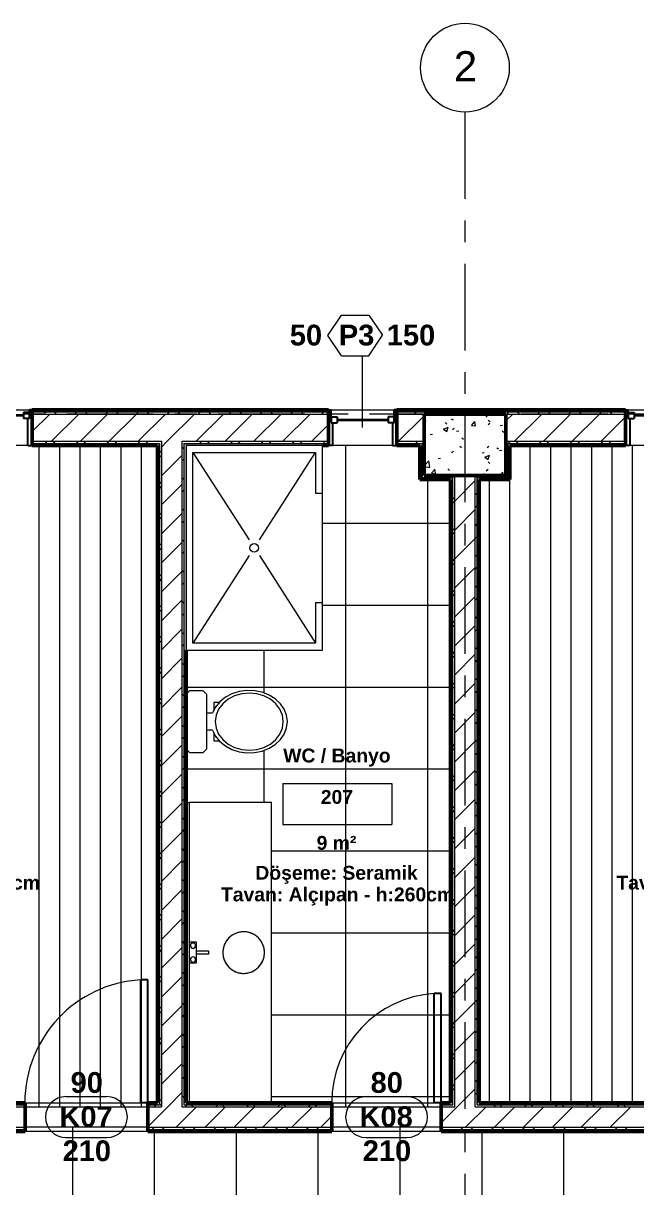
# Model space of a CAD drawing. Header units: centimetres. Extents: x -1798 to 30, y -905 to 1164.
# Drawn here: x -1242 to -792, y 311 to 1164 of the extents above; entities that cross this region are included whole.
import ezdxf

# ---------------------------------------------------------------- set-up
doc = ezdxf.new("R2010")
doc.units = ezdxf.units.CM
doc.linetypes.add('Grid Line', pattern=[2.2225, 1.27, -0.3175, 0.3175, -0.3175])
for name, color, linetype, lineweight in [('A-AREA-IDEN', 2, 'Continuous', 9), ('A-DOOR', 31, 'Continuous', 18), ('A-DOOR-IDEN', 31, 'Continuous', 18), ('A-FLOR', 192, 'Continuous', 18), ('A-FLOR-PATT', 8, 'Continuous', 18), ('A-GLAZ', 151, 'Continuous', 18), ('A-GLAZ-IDEN', 152, 'Continuous', 18), ('A-WALL', 113, 'Continuous', 18), ('A-WALL-PATT', 111, 'Continuous', 50), ('P-SANR-FIXT', 6, 'Continuous', 18), ('S-COLS', 52, 'Continuous', 18), ('S-GRID', 1, 'Continuous', 9), ('S-GRID-IDEN', 1, 'Continuous', 9)]:
    doc.layers.add(name, color=color, linetype=linetype, lineweight=lineweight)
doc.styles.add('Arial', font='arial.ttf', dxfattribs={"height": 22.129491})
doc.styles.add('Arial_B', font='arialbd.ttf', dxfattribs={"height": 10.147562})
doc.styles.add('Arial_B_1', font='arialbd.ttf', dxfattribs={"height": 15.221343})

msp = doc.modelspace()

# ---------------------------------------------------------------- hatches: boundary and pattern name
at = {"layer": 'A-WALL-PATT', "lineweight": 18, "ltscale": 50}
h = msp.add_hatch(color=256, dxfattribs=at)
h.paths.add_polyline_path([(-950.9, 879.33), (-947.9, 879.33), (-947.9, 880.83), (-967.9, 880.83), (-967.9, 879.33)], flags=0)
h.paths.add_polyline_path([(-1017.9, 879.33), (-1017.9, 880.83), (-1235.15, 880.83), (-1235.15, 879.33), (-1070.53, 879.33)], flags=0)
h.paths.add_polyline_path([(-1385.15, 879.33), (-1385.15, 880.83), (-1472.9, 880.83), (-1472.9, 879.33), (-1446.5, 879.33)], flags=0)
at = {"layer": 'A-WALL-PATT', "lineweight": 5, "ltscale": 50}
for points in [[(-887.9, 879.33), (-887.9, 880.83), (-947.9, 880.83), (-947.9, 879.33), (-945.21, 879.33)], [(-1143.4, 373.33), (-1141.9, 373.33), (-1141.9, 854.83), (-1143.4, 854.78), (-1143.4, 401.22)], [(-950.9, 831.33), (-949.4, 831.33), (-949.4, 856.33), (-950.9, 856.33), (-950.9, 832.83)], [(-886.4, 829.83), (-884.9, 829.83), (-884.9, 856.33), (-886.4, 856.33), (-886.4, 831.33)], [(-908.9, 373.33), (-907.4, 373.33), (-907.4, 829.83), (-908.9, 829.83), (-908.9, 401.22)]]:
    msp.add_hatch(color=256, dxfattribs=at).paths.add_polyline_path(points, flags=0)
at = {"layer": 'A-WALL-PATT', "lineweight": 18, "ltscale": 50}
h = msp.add_hatch(color=256, dxfattribs=at)
h.paths.add_polyline_path([(-532.9, 879.33), (-532.9, 880.83), (-650.15, 880.83), (-650.15, 879.33), (-535.9, 879.33)], flags=0)
h.paths.add_polyline_path([(-800.15, 879.33), (-800.15, 880.83), (-887.9, 880.83), (-887.9, 879.33), (-819.89, 879.33)], flags=0)
at = {"layer": 'A-WALL-PATT', "lineweight": 5, "ltscale": 50}
h = msp.add_hatch(color=256, dxfattribs=at)
h.paths.add_polyline_path([(-950.9, 854.83), (-950.9, 856.33), (-967.9, 856.33), (-967.9, 854.83)], flags=0)
h.paths.add_polyline_path([(-1022.4, 854.83), (-1017.9, 854.83), (-1017.9, 856.33), (-1123.9, 856.33), (-1123.9, 854.83), (-1027.48, 854.83)], flags=0)
h.paths.add_polyline_path([(-1143.4, 854.83), (-1141.9, 854.83), (-1141.9, 856.33), (-1235.15, 856.33), (-1235.15, 854.83), (-1195.85, 854.83)], flags=0)
h.paths.add_polyline_path([(-1385.15, 854.83), (-1385.15, 856.33), (-1471.4, 856.33), (-1471.4, 854.83), (-1446.5, 854.83)], flags=0)
at = {"layer": 'A-WALL-PATT', "lineweight": 18, "ltscale": 50}
for points in [[(-1123.9, 373.33), (-1122.4, 373.33), (-1122.4, 854.83), (-1123.9, 854.78), (-1123.9, 401.22)], [(-928.4, 373.33), (-926.9, 373.33), (-926.9, 829.83), (-928.4, 829.83), (-928.4, 401.22)]]:
    msp.add_hatch(color=256, dxfattribs=at).paths.add_polyline_path(points, flags=0)
at = {"layer": 'A-WALL-PATT', "lineweight": 5, "ltscale": 50}
h = msp.add_hatch(color=256, dxfattribs=at)
h.paths.add_polyline_path([(-535.9, 854.83), (-535.9, 856.33), (-650.15, 856.33), (-650.15, 854.83), (-569.24, 854.83)], flags=0)
h.paths.add_polyline_path([(-800.15, 854.83), (-800.15, 856.33), (-884.9, 856.33), (-884.9, 854.83), (-819.89, 854.83)], flags=0)
h = msp.add_hatch(color=256, dxfattribs=at)
h.paths.add_polyline_path([(-886.4, 829.83), (-886.4, 831.33), (-908.9, 831.33), (-908.9, 829.83), (-887.9, 829.83)], flags=0)
h.paths.add_polyline_path([(-926.9, 829.83), (-926.9, 831.33), (-950.9, 831.33), (-950.9, 829.83), (-928.4, 829.83)], flags=0)
at = {"layer": 'A-WALL-PATT', "lineweight": 18, "ltscale": 50}
h = msp.add_hatch(color=256, dxfattribs=at)
h.paths.add_polyline_path([(-535.9, 371.83), (-535.9, 373.33), (-542.9, 373.33), (-542.9, 371.83)], flags=0)
h.paths.add_polyline_path([(-632.9, 371.83), (-632.9, 373.33), (-908.9, 373.33), (-908.9, 371.83), (-694.56, 371.83)], flags=0)
h.paths.add_polyline_path([(-926.9, 371.83), (-926.9, 373.33), (-935.4, 373.33), (-935.4, 371.83)], flags=0)
h.paths.add_polyline_path([(-1015.4, 371.83), (-1015.4, 373.33), (-1123.9, 373.33), (-1123.9, 371.83), (-1070.53, 371.83)], flags=0)
h.paths.add_polyline_path([(-1141.9, 371.83), (-1141.9, 373.33), (-1150.4, 373.33), (-1150.4, 371.83)], flags=0)
h.paths.add_polyline_path([(-1240.4, 371.83), (-1240.4, 373.33), (-1494.9, 373.33), (-1494.9, 371.83), (-1321.18, 371.83)], flags=0)
at = {"layer": 'A-WALL-PATT', "lineweight": 5, "ltscale": 50}
h = msp.add_hatch(color=256, dxfattribs=at)
h.paths.add_polyline_path([(-516.4, 352.33), (-516.4, 353.83), (-542.9, 353.83), (-542.9, 352.33), (-535.9, 352.33)], flags=0)
h.paths.add_polyline_path([(-632.9, 352.33), (-632.9, 353.83), (-935.4, 353.83), (-935.4, 352.33), (-694.56, 352.33)], flags=0)
h.paths.add_polyline_path([(-1015.4, 352.33), (-1015.4, 353.83), (-1150.4, 353.83), (-1150.4, 352.33), (-1070.53, 352.33)], flags=0)
h.paths.add_polyline_path([(-1240.4, 352.33), (-1240.4, 353.83), (-1302.9, 353.83), (-1302.9, 352.33), (-1301.4, 352.33)], flags=0)
h.paths.add_polyline_path([(-1321.18, 352.33), (-1320.9, 352.33), (-1320.9, 353.83), (-1494.9, 353.83), (-1494.9, 352.33), (-1322.4, 352.33)], flags=0)
at = {"layer": 'S-COLS', "ltscale": 50}
h = msp.add_hatch(dxfattribs=at)
h.set_pattern_fill('FP_2', color=256, style=0, pattern_type=2)
h.set_pattern_definition([(50, (0, 0), (36.4365, -3.1877), [3.81, -41.91]), (355, (0, 0), (-7.0485, 38.2117), [3.048, -33.528]), (100.451, (3.036, -0.266), (29.3886, 35.0229), [3.238, -35.618]), (46.184, (0, 10.16), (54.216, -8.4084), [5.715, -62.865]), (96.636, (4.52, 9.46), (47.4805, 49.4854), [4.857, -53.427]), (351.184, (0, 10.16), (47.481, 49.4846), [4.572, -50.292]), (21, (5.08, 7.62), (30.32265, -20.4528), [3.81, -41.91]), (326, (5.08, 7.62), (12.3607, 36.8379), [3.048, -33.528]), (71.451, (7.607, 5.916), (42.6833, 16.3839), [3.238, -35.618]), (37.5, (0, 0), (0.61807, 16.91082), [1.676, -31.445, 1.676, -32.36, -33.655]), (37.5, (0, 0), (0.61807, 16.91082), [-67.158, 1.676, -31.979]), (7.5, (0, 0), (13.36414, 20.03578), [1.676, -17.729, 1.676, -30.683, -12.827]), (7.5, (0, 0), (13.36414, 20.03578), [-51.765, 1.676, -11.151]), (327.5, (-11.328, 0), (27.11816, -1.14606), [1.676, -11.024, 1.676, -37.948, -52.578]), (327.5, (-11.328, 0), (27.11816, -1.14606), [-52.324, 1.676, -50.902]), (317.5, (-16.408, 0), (29.6258, 5.08507), [1.676, -14.834, 1.676, -24.638, -37.338]), (317.5, (-16.408, 0), (29.6258, 5.08507), [-42.824, 1.676, -35.662])])
h.paths.add_polyline_path([(-887.9, 832.83), (-887.9, 877.83), (-947.9, 877.83), (-947.9, 832.83), (-945.21, 832.83)], flags=0)

# ---------------------------------------------------------------- linework, layer by layer
at = {"layer": 'A-AREA-IDEN', "ltscale": 50}
for p, q in [((-1051.49, 607.1), (-1051.49, 577.1)), ((-1051.49, 607.1), (-971.49, 607.1)), ((-971.49, 607.1), (-971.49, 577.1)), ((-1051.49, 577.1), (-971.49, 577.1))]:
    msp.add_line(p, q, dxfattribs=at)
at = {"layer": 'A-DOOR', "lineweight": 25, "ltscale": 50}
for p, q in [((-1155.5, 373.33), (-1155.5, 463.35)), ((-1150.4, 463.35), (-1155.5, 463.35)), ((-1150.4, 373.33), (-1150.4, 463.35)), ((-940.5, 373.33), (-940.5, 453.34)), ((-935.4, 453.34), (-940.5, 453.34)), ((-935.4, 373.33), (-935.4, 453.34)), ((-1150.4, 373.33), (-1155.5, 373.33)), ((-935.4, 373.33), (-940.5, 373.33))]:
    msp.add_line(p, q, dxfattribs=at)
at = {"layer": 'A-DOOR', "ltscale": 50}
for centre, radius, start in [((-1150.4, 373.33), 90.17, 93.2424), ((-935.4, 373.33), 80.17, 93.64736)]:
    msp.add_arc(centre, radius, start, 180, dxfattribs=at)
at = {"layer": 'A-DOOR-IDEN', "ltscale": 50}
for p, q in [((-1210.4, 377.83), (-1180.4, 377.83)), ((-990.4, 377.83), (-960.4, 377.83)), ((-1210.4, 347.83), (-1180.4, 347.83)), ((-990.4, 347.83), (-960.4, 347.83))]:
    msp.add_line(p, q, dxfattribs=at)
for centre, start, end in [((-1210.4, 362.83), 90, 270), ((-1180.4, 362.83), 270, 90), ((-990.4, 362.83), 90, 270), ((-960.4, 362.83), 270, 90)]:
    msp.add_arc(centre, 15, start, end, dxfattribs=at)
at = {"layer": 'A-FLOR', "ltscale": 50}
for p, q in [((-1240.4, 370.33), (-1150.4, 370.33)), ((-1015.4, 370.33), (-935.4, 370.33)), ((-1150.4, 355.33), (-1240.4, 355.33)), ((-935.4, 355.33), (-1015.4, 355.33))]:
    msp.add_line(p, q, dxfattribs=at)
at = {"layer": 'A-FLOR-PATT', "linetype": 'Continuous', "ltscale": 50}
for p, q in [((-1230, 370.33), (-1230, 854.82)), ((-1215, 370.33), (-1215, 854.82)), ((-1200, 370.33), (-1200, 854.82)), ((-1185, 370.33), (-1185, 854.82)), ((-1170, 370.33), (-1170, 854.83)), ((-1155, 370.33), (-1155, 854.83)), ((-1005.4, 854.79), (-1005.4, 370.33)), ((-870, 373.33), (-870, 854.79)), ((-855, 373.33), (-855, 854.79)), ((-840, 373.33), (-840, 854.79)), ((-825, 373.33), (-825, 854.8)), ((-810, 373.33), (-810, 854.8)), ((-795, 373.33), (-795, 854.81)), ((-945.4, 829.83), (-945.4, 370.33)), ((-900, 373.33), (-900, 829.83)), ((-885, 373.33), (-885, 829.83)), ((-1022.4, 797.83), (-928.4, 797.83)), ((-1022.4, 737.83), (-928.4, 737.83)), ((-1065.4, 704.83), (-1065.4, 673.53)), ((-1122.4, 677.83), (-928.4, 677.83)), ((-1065.4, 631.45), (-1065.4, 593.33)), ((-1122.4, 617.83), (-928.4, 617.83)), ((-1059.79, 557.83), (-928.4, 557.83)), ((-1059.79, 497.83), (-928.4, 497.83)), ((-1059.79, 437.83), (-928.4, 437.83)), ((-1059.79, 377.83), (-928.4, 377.83)), ((-1205.4, 235.33), (-1205.4, 355.33)), ((-1145.4, 238.33), (-1145.4, 352.33)), ((-1085.4, 238.33), (-1085.4, 352.33)), ((-1025.4, 238.33), (-1025.4, 352.33)), ((-965.4, 238.33), (-965.4, 355.33)), ((-905.4, 260.83), (-905.4, 352.33)), ((-845.4, 238.33), (-845.4, 352.33))]:
    msp.add_line(p, q, dxfattribs=at)
at = {"layer": 'A-GLAZ', "lineweight": 25, "ltscale": 50}
for p, q in [((-1241.5, 878.93), (-1241.5, 874.48)), ((-1237.06, 878.93), (-1241.5, 878.93)), ((-1237.06, 874.48), (-1237.06, 880.83)), ((-1235.15, 880.83), (-1237.06, 880.83)), ((-1237.06, 878.93), (-1237.06, 874.48)), ((-1017.9, 880.83), (-1016, 880.83)), ((-1016, 871.38), (-1016, 880.83)), ((-969.81, 871.38), (-969.81, 880.83)), ((-967.9, 880.83), (-969.81, 880.83)), ((-800.15, 880.83), (-798.25, 880.83)), ((-798.25, 874.48), (-798.25, 880.83)), ((-798.25, 878.93), (-798.25, 874.48)), ((-798.25, 878.93), (-793.8, 878.93)), ((-793.8, 878.93), (-793.8, 874.48)), ((-1237.06, 874.48), (-1241.5, 874.48)), ((-1238.33, 854.83), (-1238.33, 874.48)), ((-1237.06, 874.48), (-1238.33, 874.48)), ((-1016, 875.83), (-1016, 871.38)), ((-1016, 875.83), (-1011.55, 875.83)), ((-1016, 871.38), (-1011.55, 871.38)), ((-1016, 871.38), (-1014.73, 871.38)), ((-1014.73, 854.83), (-1014.73, 871.38)), ((-1011.55, 875.83), (-1011.55, 871.38)), ((-974.25, 875.83), (-974.25, 871.38)), ((-969.81, 875.83), (-974.25, 875.83)), ((-969.81, 871.38), (-974.25, 871.38)), ((-971.08, 871.38), (-969.81, 871.38)), ((-971.08, 871.38), (-971.08, 854.83)), ((-969.81, 875.83), (-969.81, 871.38)), ((-798.25, 874.48), (-793.8, 874.48)), ((-796.98, 874.48), (-796.98, 854.83)), ((-1238.33, 854.83), (-1235.15, 854.83)), ((-1014.73, 854.83), (-1017.9, 854.83)), ((-971.08, 854.83), (-967.9, 854.83)), ((-796.98, 854.83), (-800.15, 854.83))]:
    msp.add_line(p, q, dxfattribs=at)
at = {"layer": 'A-GLAZ', "lineweight": 35, "ltscale": 50}
for p, q in [((-1241.5, 876.71), (-1303.8, 876.71)), ((-1011.55, 873.61), (-974.25, 873.61)), ((-731.5, 876.71), (-793.8, 876.71))]:
    msp.add_line(p, q, dxfattribs=at)
at = {"layer": 'A-GLAZ-IDEN', "ltscale": 50}
for p, q in [((-1018.34, 935.33), (-1008.34, 950.33)), ((-1008.34, 950.33), (-988.34, 950.33)), ((-988.34, 950.33), (-978.34, 935.58)), ((-1008.34, 920.33), (-1018.34, 935.33)), ((-988.34, 920.33), (-978.34, 935.58)), ((-1008.34, 920.33), (-988.34, 920.33)), ((-992.9, 867.83), (-992.9, 920.33))]:
    msp.add_line(p, q, dxfattribs=at)
at = {"layer": 'A-WALL', "ltscale": 50}
for p, q in [((-1308.25, 880.83), (-1235.15, 880.83)), ((-1235.15, 879.33), (-1017.9, 879.33)), ((-1017.9, 880.83), (-967.9, 880.83)), ((-967.9, 879.33), (-800.15, 879.33)), ((-800.15, 880.83), (-727.06, 880.83)), ((-1235.15, 877.83), (-1017.9, 877.83)), ((-967.9, 877.83), (-947.9, 877.83)), ((-887.9, 877.83), (-800.15, 877.83)), ((-1235.15, 854.83), (-1385.15, 854.83)), ((-1235.15, 857.83), (-1140.4, 857.83)), ((-1235.15, 856.33), (-1141.9, 856.33)), ((-1141.9, 856.33), (-1141.9, 371.83)), ((-1140.4, 857.83), (-1140.4, 370.33)), ((-1125.4, 857.83), (-1017.9, 857.83)), ((-1125.4, 857.83), (-1125.4, 370.33)), ((-1123.9, 856.33), (-1017.9, 856.33)), ((-1123.9, 856.33), (-1123.9, 371.83)), ((-967.9, 854.83), (-1017.9, 854.83)), ((-967.9, 857.83), (-947.9, 857.83)), ((-967.9, 856.33), (-949.4, 856.33)), ((-949.4, 856.33), (-949.4, 831.33)), ((-887.9, 857.83), (-800.15, 857.83)), ((-886.4, 856.33), (-800.15, 856.33)), ((-886.4, 831.33), (-886.4, 856.33)), ((-650.15, 854.83), (-800.15, 854.83)), ((-949.4, 831.33), (-926.9, 831.33)), ((-926.9, 371.83), (-926.9, 831.33)), ((-925.4, 370.33), (-925.4, 832.83)), ((-910.4, 370.33), (-910.4, 832.83)), ((-908.9, 371.83), (-908.9, 831.33)), ((-908.9, 831.33), (-886.4, 831.33)), ((-1497.9, 370.33), (-1240.4, 370.33)), ((-1496.4, 371.83), (-1240.4, 371.83)), ((-1240.4, 373.33), (-1150.4, 373.33)), ((-1150.4, 371.83), (-1141.9, 371.83)), ((-1150.4, 370.33), (-1140.4, 370.33)), ((-1125.4, 370.33), (-1015.4, 370.33)), ((-1123.9, 371.83), (-1015.4, 371.83)), ((-1015.4, 373.33), (-935.4, 373.33)), ((-935.4, 371.83), (-926.9, 371.83)), ((-935.4, 370.33), (-925.4, 370.33)), ((-910.4, 370.33), (-632.9, 370.33)), ((-908.9, 371.83), (-632.9, 371.83)), ((-1304.4, 355.33), (-1240.4, 355.33)), ((-1302.9, 353.83), (-1240.4, 353.83)), ((-1150.4, 352.33), (-1240.4, 352.33)), ((-1150.4, 355.33), (-1015.4, 355.33)), ((-1150.4, 353.83), (-1015.4, 353.83)), ((-935.4, 352.33), (-1015.4, 352.33)), ((-935.4, 355.33), (-632.9, 355.33)), ((-935.4, 353.83), (-632.9, 353.83))]:
    msp.add_line(p, q, dxfattribs=at)
at = {"layer": 'A-WALL', "lineweight": 50, "ltscale": 50}
for p, q in [((-1017.9, 880.83), (-1235.15, 880.83)), ((-1235.15, 880.83), (-1235.15, 854.83)), ((-1017.9, 854.83), (-1017.9, 880.83)), ((-800.15, 880.83), (-967.9, 880.83)), ((-967.9, 880.83), (-967.9, 854.83)), ((-800.15, 854.83), (-800.15, 880.83)), ((-947.9, 877.83), (-887.9, 877.83)), ((-947.9, 832.83), (-947.9, 877.83)), ((-887.9, 877.83), (-887.9, 832.83)), ((-1235.15, 854.83), (-1143.4, 854.83)), ((-1143.4, 854.83), (-1143.4, 373.33)), ((-1022.4, 854.83), (-1017.9, 854.83)), ((-967.9, 854.83), (-950.9, 854.83)), ((-950.9, 854.83), (-950.9, 829.83)), ((-884.9, 854.83), (-800.15, 854.83)), ((-884.9, 829.83), (-884.9, 854.83)), ((-950.9, 829.83), (-928.4, 829.83)), ((-887.9, 832.83), (-947.9, 832.83)), ((-928.4, 829.83), (-928.4, 373.33)), ((-907.4, 373.33), (-907.4, 829.83)), ((-907.4, 829.83), (-884.9, 829.83)), ((-1122.4, 373.33), (-1122.4, 704.83)), ((-1240.4, 373.33), (-1494.9, 373.33)), ((-1240.4, 352.33), (-1240.4, 373.33)), ((-1143.4, 373.33), (-1150.4, 373.33)), ((-1150.4, 373.33), (-1150.4, 352.33)), ((-1015.4, 373.33), (-1122.4, 373.33)), ((-1015.4, 352.33), (-1015.4, 373.33)), ((-928.4, 373.33), (-935.4, 373.33)), ((-935.4, 373.33), (-935.4, 352.33)), ((-632.9, 373.33), (-907.4, 373.33)), ((-1301.4, 352.33), (-1240.4, 352.33)), ((-1150.4, 352.33), (-1015.4, 352.33)), ((-935.4, 352.33), (-632.9, 352.33))]:
    msp.add_line(p, q, dxfattribs=at)
at = {"layer": 'A-WALL-PATT', "linetype": 'Continuous', "lineweight": 18, "ltscale": 50}
for p, q in [((-1226.52, 877.83), (-1225.02, 879.33)), ((-1217.24, 877.83), (-1218.74, 879.33)), ((-1203.89, 877.83), (-1202.39, 879.33)), ((-1194.61, 877.83), (-1196.11, 879.33)), ((-1181.27, 877.83), (-1179.77, 879.33)), ((-1171.99, 877.83), (-1173.49, 879.33)), ((-1158.64, 877.83), (-1157.14, 879.33)), ((-1149.36, 877.83), (-1150.86, 879.33)), ((-1136.01, 877.83), (-1134.51, 879.33)), ((-1126.73, 877.83), (-1128.23, 879.33)), ((-1113.38, 877.83), (-1111.88, 879.33)), ((-1104.1, 877.83), (-1105.6, 879.33)), ((-1090.76, 877.83), (-1089.26, 879.33)), ((-1081.48, 877.83), (-1082.98, 879.33)), ((-1068.13, 877.83), (-1066.63, 879.33)), ((-1058.85, 877.83), (-1060.35, 879.33)), ((-1045.5, 877.83), (-1044, 879.33)), ((-1036.22, 877.83), (-1037.72, 879.33)), ((-1022.87, 877.83), (-1021.37, 879.33)), ((-954.99, 877.83), (-953.49, 879.33)), ((-945.71, 877.83), (-947.21, 879.33)), ((-932.36, 877.83), (-930.86, 879.33)), ((-923.08, 877.83), (-924.58, 879.33)), ((-909.74, 877.83), (-908.24, 879.33)), ((-900.46, 877.83), (-901.96, 879.33)), ((-887.11, 877.83), (-885.61, 879.33)), ((-877.83, 877.83), (-879.33, 879.33)), ((-864.48, 877.83), (-862.98, 879.33)), ((-855.2, 877.83), (-856.7, 879.33)), ((-841.85, 877.83), (-840.35, 879.33)), ((-832.57, 877.83), (-834.07, 879.33)), ((-819.23, 877.83), (-817.73, 879.33)), ((-809.95, 877.83), (-811.45, 879.33)), ((-1235.15, 864.95), (-1222.28, 877.83)), ((-1221.06, 857.83), (-1201.06, 877.83)), ((-1199.85, 857.83), (-1179.85, 877.83)), ((-1178.64, 857.83), (-1158.64, 877.83)), ((-1157.43, 857.83), (-1137.43, 877.83)), ((-1136.21, 857.83), (-1116.21, 877.83)), ((-1115, 857.83), (-1095, 877.83)), ((-1093.79, 857.83), (-1073.79, 877.83)), ((-1072.57, 857.83), (-1052.57, 877.83)), ((-1051.36, 857.83), (-1031.36, 877.83)), ((-1030.15, 857.83), (-1017.9, 870.07)), ((-967.9, 877.64), (-967.72, 877.83)), ((-966.51, 857.83), (-947.9, 876.43)), ((-887.9, 872.79), (-882.87, 877.83)), ((-881.65, 857.83), (-861.65, 877.83)), ((-860.44, 857.83), (-840.44, 877.83)), ((-839.23, 857.83), (-819.23, 877.83)), ((-818.01, 857.83), (-800.15, 875.69)), ((-1225.39, 856.33), (-1223.89, 857.83)), ((-1218.37, 856.33), (-1219.87, 857.83)), ((-1202.77, 856.33), (-1201.27, 857.83)), ((-1195.74, 856.33), (-1197.24, 857.83)), ((-1180.14, 856.33), (-1178.64, 857.83)), ((-1173.11, 856.33), (-1174.61, 857.83)), ((-1157.51, 856.33), (-1156.01, 857.83)), ((-1150.49, 856.33), (-1151.99, 857.83)), ((-1140.4, 853.64), (-1136.21, 857.83)), ((-1123.9, 852.38), (-1125.4, 853.88)), ((-1112.26, 856.33), (-1110.76, 857.83)), ((-1105.23, 856.33), (-1106.73, 857.83)), ((-1089.63, 856.33), (-1088.13, 857.83)), ((-1082.6, 856.33), (-1084.1, 857.83)), ((-1067, 856.33), (-1065.5, 857.83)), ((-1059.98, 856.33), (-1061.48, 857.83)), ((-1044.37, 856.33), (-1042.87, 857.83)), ((-1037.35, 856.33), (-1038.85, 857.83)), ((-1021.75, 856.33), (-1020.25, 857.83)), ((-953.86, 856.33), (-952.36, 857.83)), ((-947.9, 857.4), (-948.34, 857.83)), ((-887.9, 854.41), (-886.4, 855.91)), ((-885.98, 856.33), (-884.48, 857.83)), ((-878.96, 856.33), (-880.46, 857.83)), ((-863.35, 856.33), (-861.85, 857.83)), ((-856.33, 856.33), (-857.83, 857.83)), ((-840.73, 856.33), (-839.23, 857.83)), ((-833.7, 856.33), (-835.2, 857.83)), ((-818.1, 856.33), (-816.6, 857.83)), ((-811.07, 856.33), (-812.57, 857.83)), ((-1141.9, 849.31), (-1140.4, 850.81)), ((-1140.4, 846.25), (-1141.9, 847.75)), ((-1140.4, 832.42), (-1125.4, 847.42)), ((-1125.4, 843.18), (-1123.9, 844.68)), ((-949.4, 838.16), (-947.9, 839.66)), ((-947.9, 834.77), (-949.4, 836.27)), ((-886.4, 841.15), (-887.9, 842.65)), ((-1141.9, 826.68), (-1140.4, 828.18)), ((-1123.9, 829.75), (-1125.4, 831.25)), ((-944.47, 831.33), (-945.97, 832.83)), ((-933.61, 831.33), (-932.11, 832.83)), ((-925.4, 814.08), (-910.4, 829.08)), ((-910.4, 831.91), (-909.48, 832.83)), ((-899.21, 831.33), (-900.71, 832.83)), ((-888.35, 831.33), (-887.9, 831.78)), ((-887.9, 831.78), (-886.4, 833.28)), ((-1140.4, 823.62), (-1141.9, 825.12)), ((-1140.4, 811.21), (-1125.4, 826.21)), ((-1125.4, 820.55), (-1123.9, 822.05)), ((-908.9, 818.4), (-910.4, 819.9)), ((-926.9, 815.41), (-925.4, 816.91)), ((-925.4, 812.27), (-926.9, 813.77)), ((-910.4, 809.28), (-908.9, 810.78)), ((-1141.9, 804.05), (-1140.4, 805.55)), ((-1140.4, 800.99), (-1141.9, 802.49)), ((-1140.4, 790), (-1125.4, 805)), ((-1123.9, 807.12), (-1125.4, 808.62)), ((-925.4, 792.86), (-910.4, 807.86)), ((-1125.4, 797.93), (-1123.9, 799.43)), ((-926.9, 792.78), (-925.4, 794.28)), ((-908.9, 795.77), (-910.4, 797.27)), ((-1123.9, 784.49), (-1125.4, 785.99)), ((-925.4, 789.64), (-926.9, 791.14)), ((-925.4, 771.65), (-910.4, 786.65)), ((-910.4, 786.65), (-908.9, 788.15)), ((-1141.9, 781.43), (-1140.4, 782.93)), ((-1140.4, 778.37), (-1141.9, 779.87)), ((-1140.4, 768.78), (-1125.4, 783.78)), ((-1125.4, 775.3), (-1123.9, 776.8)), ((-926.9, 770.15), (-925.4, 771.65)), ((-925.4, 767.01), (-926.9, 768.51)), ((-908.9, 773.14), (-910.4, 774.64)), ((-1141.9, 758.8), (-1140.4, 760.3)), ((-1140.4, 747.57), (-1125.4, 762.57)), ((-1123.9, 761.87), (-1125.4, 763.37)), ((-925.4, 750.44), (-910.4, 765.44)), ((-910.4, 764.02), (-908.9, 765.52)), ((-1140.4, 755.74), (-1141.9, 757.24)), ((-1125.4, 752.67), (-1123.9, 754.17)), ((-908.9, 750.51), (-910.4, 752.01)), ((-926.9, 747.52), (-925.4, 749.02)), ((-925.4, 744.39), (-926.9, 745.89)), ((-925.4, 729.23), (-910.4, 744.23)), ((-910.4, 741.4), (-908.9, 742.9)), ((-1141.9, 736.17), (-1140.4, 737.67)), ((-1140.4, 733.11), (-1141.9, 734.61)), ((-1140.4, 726.36), (-1125.4, 741.36)), ((-1123.9, 739.24), (-1125.4, 740.74)), ((-1125.4, 730.04), (-1123.9, 731.54)), ((-926.9, 724.9), (-925.4, 726.4)), ((-908.9, 727.89), (-910.4, 729.39)), ((-1140.4, 705.14), (-1125.4, 720.14)), ((-1123.9, 716.61), (-1125.4, 718.11)), ((-925.4, 721.76), (-926.9, 723.26)), ((-925.4, 708.01), (-910.4, 723.01)), ((-910.4, 718.77), (-908.9, 720.27)), ((-1141.9, 713.54), (-1140.4, 715.04)), ((-1140.4, 710.48), (-1141.9, 711.98)), ((-1125.4, 707.42), (-1123.9, 708.92)), ((-926.9, 702.27), (-925.4, 703.77)), ((-925.4, 699.13), (-926.9, 700.63)), ((-925.4, 686.8), (-910.4, 701.8)), ((-908.9, 705.26), (-910.4, 706.76)), ((-1141.9, 690.92), (-1140.4, 692.42)), ((-1140.4, 683.93), (-1125.4, 698.93)), ((-1123.9, 693.98), (-1125.4, 695.48)), ((-910.4, 696.14), (-908.9, 697.64)), ((-1140.4, 687.86), (-1141.9, 689.36)), ((-1125.4, 684.79), (-1123.9, 686.29)), ((-908.9, 682.63), (-910.4, 684.13)), ((-1140.4, 662.72), (-1125.4, 677.72)), ((-926.9, 679.64), (-925.4, 681.14)), ((-925.4, 676.5), (-926.9, 678)), ((-925.4, 665.59), (-910.4, 680.59)), ((-910.4, 673.51), (-908.9, 675.01)), ((-1141.9, 668.29), (-1140.4, 669.79)), ((-1140.4, 665.23), (-1141.9, 666.73)), ((-1123.9, 671.36), (-1125.4, 672.86)), ((-1125.4, 662.16), (-1123.9, 663.66)), ((-926.9, 657.01), (-925.4, 658.51)), ((-925.4, 644.37), (-910.4, 659.37)), ((-908.9, 660), (-910.4, 661.5)), ((-1140.4, 641.5), (-1125.4, 656.5)), ((-1123.9, 648.73), (-1125.4, 650.23)), ((-925.4, 653.88), (-926.9, 655.38)), ((-910.4, 650.89), (-908.9, 652.39)), ((-1141.9, 645.66), (-1140.4, 647.16)), ((-1140.4, 642.6), (-1141.9, 644.1)), ((-1125.4, 639.53), (-1123.9, 641.03)), ((-1140.4, 620.29), (-1125.4, 635.29)), ((-926.9, 634.39), (-925.4, 635.89)), ((-925.4, 631.25), (-926.9, 632.75)), ((-925.4, 623.16), (-910.4, 638.16)), ((-908.9, 637.38), (-910.4, 638.88)), ((-1141.9, 623.03), (-1140.4, 624.53)), ((-1123.9, 626.1), (-1125.4, 627.6)), ((-910.4, 628.26), (-908.9, 629.76)), ((-1140.4, 619.97), (-1141.9, 621.47)), ((-1125.4, 616.91), (-1123.9, 618.41)), ((-925.4, 601.95), (-910.4, 616.95)), ((-908.9, 614.75), (-910.4, 616.25)), ((-1140.4, 599.08), (-1125.4, 614.08)), ((-926.9, 611.76), (-925.4, 613.26)), ((-925.4, 608.62), (-926.9, 610.12)), ((-910.4, 605.63), (-908.9, 607.13)), ((-1141.9, 600.41), (-1140.4, 601.91)), ((-1140.4, 597.35), (-1141.9, 598.85)), ((-1123.9, 603.47), (-1125.4, 604.97)), ((-1140.4, 577.86), (-1125.4, 592.86)), ((-1125.4, 594.28), (-1123.9, 595.78)), ((-926.9, 589.13), (-925.4, 590.63)), ((-925.4, 580.73), (-910.4, 595.73)), ((-908.9, 592.12), (-910.4, 593.62)), ((-1123.9, 580.85), (-1125.4, 582.35)), ((-925.4, 585.99), (-926.9, 587.49)), ((-910.4, 583), (-908.9, 584.5)), ((-1141.9, 577.78), (-1140.4, 579.28)), ((-1140.4, 574.72), (-1141.9, 576.22)), ((-1140.4, 556.65), (-1125.4, 571.65)), ((-1125.4, 571.65), (-1123.9, 573.15)), ((-925.4, 559.52), (-910.4, 574.52)), ((-926.9, 566.5), (-925.4, 568)), ((-925.4, 563.37), (-926.9, 564.87)), ((-908.9, 569.49), (-910.4, 570.99)), ((-1141.9, 555.15), (-1140.4, 556.65)), ((-1123.9, 558.22), (-1125.4, 559.72)), ((-910.4, 560.38), (-908.9, 561.88)), ((-1140.4, 552.09), (-1141.9, 553.59)), ((-1140.4, 535.44), (-1125.4, 550.44)), ((-1125.4, 549.02), (-1123.9, 550.52)), ((-925.4, 538.31), (-910.4, 553.31)), ((-908.9, 546.87), (-910.4, 548.37)), ((-926.9, 543.88), (-925.4, 545.38)), ((-925.4, 540.74), (-926.9, 542.24)), ((-910.4, 537.75), (-908.9, 539.25)), ((-1141.9, 532.52), (-1140.4, 534.02)), ((-1140.4, 529.46), (-1141.9, 530.96)), ((-1140.4, 514.23), (-1125.4, 529.23)), ((-1123.9, 535.59), (-1125.4, 537.09)), ((-925.4, 517.09), (-910.4, 532.09)), ((-1125.4, 526.4), (-1123.9, 527.9)), ((-926.9, 521.25), (-925.4, 522.75)), ((-908.9, 524.24), (-910.4, 525.74)), ((-1123.9, 512.96), (-1125.4, 514.46)), ((-925.4, 518.11), (-926.9, 519.61)), ((-910.4, 515.12), (-908.9, 516.62)), ((-1141.9, 509.9), (-1140.4, 511.4)), ((-1140.4, 506.84), (-1141.9, 508.34)), ((-1140.4, 493.01), (-1125.4, 508.01)), ((-1125.4, 503.77), (-1123.9, 505.27)), ((-925.4, 495.88), (-910.4, 510.88)), ((-926.9, 498.62), (-925.4, 500.12)), ((-925.4, 495.48), (-926.9, 496.98)), ((-908.9, 501.61), (-910.4, 503.11)), ((-1141.9, 487.27), (-1140.4, 488.77)), ((-1140.4, 471.8), (-1125.4, 486.8)), ((-1123.9, 490.34), (-1125.4, 491.84)), ((-925.4, 474.67), (-910.4, 489.67)), ((-910.4, 492.5), (-908.9, 494)), ((-1140.4, 484.21), (-1141.9, 485.71)), ((-1125.4, 481.14), (-1123.9, 482.64)), ((-908.9, 478.98), (-910.4, 480.48)), ((-1123.9, 467.71), (-1125.4, 469.21)), ((-926.9, 476), (-925.4, 477.5)), ((-925.4, 472.86), (-926.9, 474.36)), ((-910.4, 469.87), (-908.9, 471.37)), ((-1141.9, 464.64), (-1140.4, 466.14)), ((-1140.4, 461.58), (-1141.9, 463.08)), ((-1140.4, 450.59), (-1125.4, 465.59)), ((-925.4, 453.45), (-910.4, 468.45)), ((-1125.4, 458.51), (-1123.9, 460.01)), ((-926.9, 453.37), (-925.4, 454.87)), ((-908.9, 456.36), (-910.4, 457.86)), ((-1140.4, 429.37), (-1125.4, 444.37)), ((-1123.9, 445.08), (-1125.4, 446.58)), ((-925.4, 450.23), (-926.9, 451.73)), ((-925.4, 432.24), (-910.4, 447.24)), ((-910.4, 447.24), (-908.9, 448.74)), ((-1141.9, 442.01), (-1140.4, 443.51)), ((-1140.4, 438.95), (-1141.9, 440.45)), ((-1125.4, 435.89), (-1123.9, 437.39)), ((-908.9, 433.73), (-910.4, 435.23)), ((-926.9, 430.74), (-925.4, 432.24)), ((-925.4, 427.6), (-926.9, 429.1)), ((-1141.9, 419.39), (-1140.4, 420.89)), ((-1140.4, 408.16), (-1125.4, 423.16)), ((-1123.9, 422.45), (-1125.4, 423.95)), ((-925.4, 411.03), (-910.4, 426.03)), ((-910.4, 424.61), (-908.9, 426.11)), ((-1140.4, 416.33), (-1141.9, 417.83)), ((-1125.4, 413.26), (-1123.9, 414.76)), ((-926.9, 408.11), (-925.4, 409.61)), ((-908.9, 411.1), (-910.4, 412.6)), ((-1140.4, 386.95), (-1125.4, 401.95)), ((-1123.9, 399.83), (-1125.4, 401.33)), ((-925.4, 404.97), (-926.9, 406.47)), ((-925.4, 389.81), (-910.4, 404.81)), ((-910.4, 401.99), (-908.9, 403.49)), ((-1141.9, 396.76), (-1140.4, 398.26)), ((-1140.4, 393.7), (-1141.9, 395.2)), ((-1125.4, 390.63), (-1123.9, 392.13)), ((-926.9, 385.49), (-925.4, 386.99)), ((-925.4, 382.35), (-926.9, 383.85)), ((-908.9, 388.47), (-910.4, 389.97)), ((-1141.9, 374.13), (-1140.4, 375.63)), ((-1135.81, 370.33), (-1125.4, 380.73)), ((-1123.9, 377.2), (-1125.4, 378.7)), ((-923.68, 370.33), (-910.4, 383.6)), ((-910.4, 379.36), (-908.9, 380.86)), ((-1150.4, 355.73), (-1135.81, 370.33)), ((-1145.71, 370.33), (-1144.21, 371.83)), ((-1141.16, 371.83), (-1141.9, 372.57)), ((-1140.4, 371.07), (-1141.16, 371.83)), ((-1129.6, 355.33), (-1114.6, 370.33)), ((-1123.08, 370.33), (-1121.58, 371.83)), ((-1117.03, 370.33), (-1118.53, 371.83)), ((-1108.38, 355.33), (-1093.38, 370.33)), ((-1100.45, 370.33), (-1098.95, 371.83)), ((-1094.41, 370.33), (-1095.91, 371.83)), ((-1087.17, 355.33), (-1072.17, 370.33)), ((-1077.83, 370.33), (-1076.33, 371.83)), ((-1071.78, 370.33), (-1073.28, 371.83)), ((-1065.96, 355.33), (-1050.96, 370.33)), ((-1055.2, 370.33), (-1053.7, 371.83)), ((-1049.15, 370.33), (-1050.65, 371.83)), ((-1044.74, 355.33), (-1029.74, 370.33)), ((-1032.57, 370.33), (-1031.07, 371.83)), ((-1026.52, 370.33), (-1028.02, 371.83)), ((-935.4, 358.6), (-923.68, 370.33)), ((-917.46, 355.33), (-902.46, 370.33)), ((-896.81, 370.33), (-895.31, 371.83)), ((-896.25, 355.33), (-881.25, 370.33)), ((-890.76, 370.33), (-892.26, 371.83)), ((-875.04, 355.33), (-860.04, 370.33)), ((-874.18, 370.33), (-872.68, 371.83)), ((-868.13, 370.33), (-869.63, 371.83)), ((-853.82, 355.33), (-838.82, 370.33)), ((-851.55, 370.33), (-850.05, 371.83)), ((-845.5, 370.33), (-847, 371.83)), ((-832.61, 355.33), (-817.61, 370.33)), ((-828.92, 370.33), (-827.42, 371.83)), ((-822.88, 370.33), (-824.38, 371.83)), ((-811.4, 355.33), (-796.4, 370.33)), ((-806.3, 370.33), (-804.8, 371.83)), ((-800.25, 370.33), (-801.75, 371.83)), ((-1023.53, 355.33), (-1015.4, 363.45)), ((-1145.79, 353.83), (-1147.29, 355.33)), ((-1139.58, 353.83), (-1138.08, 355.33)), ((-1123.16, 353.83), (-1124.66, 355.33)), ((-1116.95, 353.83), (-1115.45, 355.33)), ((-1100.53, 353.83), (-1102.03, 355.33)), ((-1094.33, 353.83), (-1092.83, 355.33)), ((-1077.91, 353.83), (-1079.41, 355.33)), ((-1071.7, 353.83), (-1070.2, 355.33)), ((-1055.28, 353.83), (-1056.78, 355.33)), ((-1049.07, 353.83), (-1047.57, 355.33)), ((-1032.65, 353.83), (-1034.15, 355.33)), ((-1026.44, 353.83), (-1024.94, 355.33)), ((-935.4, 354.36), (-934.43, 355.33)), ((-919.51, 353.83), (-921.01, 355.33)), ((-913.31, 353.83), (-911.81, 355.33)), ((-896.89, 353.83), (-898.39, 355.33)), ((-890.68, 353.83), (-889.18, 355.33)), ((-874.26, 353.83), (-875.76, 355.33)), ((-868.05, 353.83), (-866.55, 355.33)), ((-851.63, 353.83), (-853.13, 355.33)), ((-845.42, 353.83), (-843.92, 355.33)), ((-829, 353.83), (-830.5, 355.33)), ((-822.8, 353.83), (-821.3, 355.33)), ((-806.38, 353.83), (-807.88, 355.33)), ((-800.17, 353.83), (-798.67, 355.33))]:
    msp.add_line(p, q, dxfattribs=at)
at = {"layer": 'P-SANR-FIXT', "ltscale": 50}
for p, q in [((-1122.4, 854.83), (-1122.4, 704.83)), ((-1027.48, 854.83), (-1122.4, 854.83)), ((-1022.4, 854.83), (-1027.48, 854.83)), ((-1022.4, 704.83), (-1022.4, 854.83)), ((-1117.32, 849.75), (-1076.21, 785.54)), ((-1117.32, 709.91), (-1117.32, 849.75)), ((-1117.32, 849.75), (-1027.48, 849.75)), ((-1068.59, 785.54), (-1027.48, 849.75)), ((-1027.48, 849.75), (-1027.48, 819.83)), ((-1027.48, 819.83), (-1022.4, 819.83)), ((-1076.21, 774.11), (-1117.32, 709.91)), ((-1068.59, 774.11), (-1027.48, 709.91)), ((-1027.48, 739.83), (-1027.48, 709.91)), ((-1027.48, 739.83), (-1022.4, 739.83)), ((-1027.48, 709.91), (-1117.32, 709.91)), ((-1122.4, 704.83), (-1027.48, 704.83)), ((-1027.48, 704.83), (-1022.4, 704.83)), ((-1119.86, 675.03), (-1122.4, 672.49)), ((-1109.7, 675.03), (-1119.86, 675.03)), ((-1107.16, 672.49), (-1109.7, 675.03)), ((-1107.16, 632.49), (-1107.16, 672.49)), ((-1098.07, 666.46), (-1102.08, 666.46)), ((-1102.08, 666.46), (-1102.08, 660.47)), ((-1107.16, 658.84), (-1102.89, 658.84)), ((-1100.81, 663.52), (-1100.81, 663.07)), ((-1100.52, 663.52), (-1100.81, 663.52)), ((-1102.89, 646.14), (-1107.16, 646.14)), ((-1102.08, 644.51), (-1102.08, 638.52)), ((-1100.81, 641.91), (-1100.81, 641.46)), ((-1100.81, 641.46), (-1100.52, 641.46)), ((-1122.4, 632.49), (-1119.86, 629.95)), ((-1109.7, 629.95), (-1107.16, 632.49)), ((-1102.08, 638.52), (-1098.07, 638.52)), ((-1119.86, 629.95), (-1109.7, 629.95)), ((-1122.4, 593.33), (-1119.79, 593.33)), ((-1059.79, 593.33), (-1119.79, 593.33)), ((-1119.79, 373.33), (-1119.79, 593.33)), ((-1059.79, 373.33), (-1059.79, 593.33)), ((-1114.71, 490.95), (-1119.79, 490.95)), ((-1114.71, 484.6), (-1114.71, 490.95)), ((-1114.71, 482.06), (-1114.71, 484.6)), ((-1114.71, 484.6), (-1105.89, 484.6)), ((-1114.71, 475.71), (-1114.71, 482.06)), ((-1105.89, 482.06), (-1114.71, 482.06)), ((-1105.89, 484.6), (-1105.89, 482.06)), ((-1119.79, 475.71), (-1114.71, 475.71))]:
    msp.add_line(p, q, dxfattribs=at)
at = {"layer": 'P-SANR-FIXT', "ltscale": 50, "flags": 128}
for points in [[(-1048.11, 652.49), (-1048.69, 657.13), (-1050.41, 661.57), (-1053.2, 665.64), (-1056.93, 669.16), (-1061.46, 671.99), (-1066.6, 674), (-1072.13, 675.12), (-1077.83, 675.3), (-1083.45, 674.53), (-1088.76, 672.85), (-1093.54, 670.31), (-1097.6, 667.04), (-1100.76, 663.16), (-1102.89, 658.84)], [(-1051.16, 652.49), (-1051.78, 657.15), (-1053.62, 661.58), (-1056.59, 665.55), (-1060.53, 668.87), (-1065.25, 671.37), (-1070.51, 672.92), (-1076.05, 673.44), (-1081.59, 672.92), (-1086.85, 671.37), (-1091.57, 668.87), (-1095.51, 665.55), (-1098.48, 661.58), (-1100.32, 657.15), (-1100.94, 652.49)], [(-1100.52, 663.52), (-1100.67, 663.3), (-1100.81, 663.07)], [(-1102.89, 646.14), (-1100.76, 641.82), (-1097.6, 637.94), (-1093.54, 634.66), (-1088.76, 632.13), (-1083.45, 630.45), (-1077.83, 629.68), (-1072.13, 629.86), (-1066.6, 630.98), (-1061.46, 632.99), (-1056.93, 635.82), (-1053.2, 639.34), (-1050.41, 643.41), (-1048.69, 647.85), (-1048.11, 652.49)], [(-1100.94, 652.49), (-1100.32, 647.83), (-1098.48, 643.4), (-1095.51, 639.42), (-1091.57, 636.11), (-1086.85, 633.61), (-1081.59, 632.06), (-1076.05, 631.53), (-1070.51, 632.06), (-1065.25, 633.61), (-1060.53, 636.11), (-1056.59, 639.42), (-1053.62, 643.4), (-1051.78, 647.83), (-1051.16, 652.49)], [(-1100.81, 641.91), (-1100.67, 641.68), (-1100.52, 641.46)], [(-1080.11, 498.57), (-1080.71, 498.56), (-1081.32, 498.52), (-1081.93, 498.46), (-1082.53, 498.37), (-1083.13, 498.27), (-1083.73, 498.13), (-1084.32, 497.98), (-1084.9, 497.8), (-1085.47, 497.59), (-1086.04, 497.37), (-1086.6, 497.12), (-1087.14, 496.85), (-1087.68, 496.55), (-1088.2, 496.24), (-1088.71, 495.91), (-1089.21, 495.55), (-1089.69, 495.18), (-1090.15, 494.79), (-1090.6, 494.38), (-1091.04, 493.95), (-1091.45, 493.5), (-1091.85, 493.04), (-1092.23, 492.56), (-1092.59, 492.07), (-1092.93, 491.56), (-1093.25, 491.04), (-1093.55, 490.51), (-1093.82, 489.97), (-1094.08, 489.41), (-1094.31, 488.85), (-1094.52, 488.28), (-1094.71, 487.7), (-1094.87, 487.11), (-1095.01, 486.52), (-1095.12, 485.92), (-1095.22, 485.32), (-1095.28, 484.71), (-1095.33, 484.1), (-1095.34, 483.49), (-1095.34, 482.88), (-1095.31, 482.28), (-1095.25, 481.67), (-1095.18, 481.06), (-1095.07, 480.46), (-1094.95, 479.87), (-1094.8, 479.28), (-1094.62, 478.69), (-1094.43, 478.11), (-1094.21, 477.55), (-1093.96, 476.99), (-1093.7, 476.44), (-1093.41, 475.9), (-1093.1, 475.37), (-1092.78, 474.86), (-1092.43, 474.36), (-1092.06, 473.87), (-1091.67, 473.4), (-1091.26, 472.95), (-1090.84, 472.51), (-1090.4, 472.09), (-1089.94, 471.69), (-1089.47, 471.3), (-1088.98, 470.94), (-1088.48, 470.59), (-1087.96, 470.27), (-1087.43, 469.97), (-1086.89, 469.68), (-1086.34, 469.42), (-1085.78, 469.19), (-1085.21, 468.97), (-1084.63, 468.78), (-1084.05, 468.61), (-1083.45, 468.46), (-1082.86, 468.34), (-1082.26, 468.24), (-1081.65, 468.17), (-1081.04, 468.12), (-1080.43, 468.09), (-1080.11, 468.09)], [(-1080.11, 468.09), (-1079.5, 468.1), (-1078.89, 468.14), (-1078.28, 468.2), (-1077.68, 468.28), (-1077.08, 468.39), (-1076.48, 468.53), (-1075.89, 468.68), (-1075.31, 468.86), (-1074.74, 469.07), (-1074.17, 469.29), (-1073.61, 469.54), (-1073.07, 469.81), (-1072.53, 470.1), (-1072.01, 470.42), (-1071.5, 470.75), (-1071, 471.11), (-1070.52, 471.48), (-1070.06, 471.87), (-1069.61, 472.28), (-1069.17, 472.71), (-1068.76, 473.16), (-1068.36, 473.62), (-1067.98, 474.1), (-1067.62, 474.59), (-1067.28, 475.09), (-1066.96, 475.61), (-1066.66, 476.15), (-1066.39, 476.69), (-1066.13, 477.24), (-1065.9, 477.81), (-1065.69, 478.38), (-1065.51, 478.96), (-1065.34, 479.55), (-1065.2, 480.14), (-1065.09, 480.74), (-1065, 481.34), (-1064.93, 481.95), (-1064.89, 482.56), (-1064.87, 483.16), (-1064.87, 483.77), (-1064.9, 484.38), (-1064.96, 484.99), (-1065.03, 485.59), (-1065.14, 486.2), (-1065.26, 486.79), (-1065.41, 487.38), (-1065.59, 487.97), (-1065.79, 488.54), (-1066.01, 489.11), (-1066.25, 489.67), (-1066.51, 490.22), (-1066.8, 490.76), (-1067.11, 491.28), (-1067.44, 491.8), (-1067.78, 492.3), (-1068.15, 492.78), (-1068.54, 493.25), (-1068.95, 493.71), (-1069.37, 494.15), (-1069.81, 494.57), (-1070.27, 494.97), (-1070.74, 495.35), (-1071.23, 495.72), (-1071.73, 496.06), (-1072.25, 496.39), (-1072.78, 496.69), (-1073.32, 496.97), (-1073.87, 497.23), (-1074.43, 497.47), (-1075, 497.69), (-1075.58, 497.88), (-1076.16, 498.05), (-1076.76, 498.2), (-1077.35, 498.32), (-1077.95, 498.42), (-1078.56, 498.49), (-1079.17, 498.54), (-1079.78, 498.57), (-1080.11, 498.57)]]:
    msp.add_lwpolyline(points, dxfattribs=at)
at = {"layer": 'P-SANR-FIXT', "ltscale": 50}
msp.add_circle((-1072.4, 779.83), 3.18, dxfattribs=at)
for centre, radius, start, end in [((-1080.11, 483.33), 15.24, 90, 270), ((-1080.11, 483.33), 15.24, 0, 180), ((-1080.11, 483.33), 15.24, 270, 90), ((-1117.25, 488.41), 1.91, 0, 180), ((-1117.25, 488.41), 1.91, 180, 0), ((-1117.25, 478.25), 1.91, 0, 180), ((-1117.25, 478.25), 1.91, 180, 0), ((-1080.11, 483.33), 15.24, 180, 0)]:
    msp.add_arc(centre, radius, start, end, dxfattribs=at)
at = {"layer": 'S-COLS', "color": 9, "lineweight": 50, "ltscale": 50}
for p, q in [((-887.9, 877.83), (-947.9, 877.83)), ((-947.9, 877.83), (-947.9, 832.83)), ((-887.9, 832.83), (-887.9, 877.83)), ((-947.9, 832.83), (-887.9, 832.83))]:
    msp.add_line(p, q, dxfattribs=at)
at = {"layer": 'S-GRID', "linetype": 'Grid Line', "ltscale": 50}
for p, q in [((-917.9, 1099.03), (-917.9, -840.42)), ((-35.27, 877.83), (-1733.15, 877.83))]:
    msp.add_line(p, q, dxfattribs=at)
at = {"layer": 'S-GRID-IDEN', "ltscale": 50}
msp.add_circle((-917.9, 1131.53), 32.5, dxfattribs=at)

# ---------------------------------------------------------------- texts
at = {"layer": 'A-AREA-IDEN', "ltscale": 50, "style": 'Arial_B'}
for s, height, p in [('WC / Banyo', 10.148, (-1051.16, 622.61)), ('207', 10.148, (-1023.6, 592.26)), ('9 m²', 10.148, (-1026.64, 558.6)), ('Döşeme: Seramik', 10.1476, (-1071.55, 536.72)), ('Tavan: Alçıpan - h:260cm', 10.1476, (-1400.36, 529.5)), ('Tavan: Alçıpan - h:260cm', 10.1476, (-806.94, 529.5)), ('Tavan: Alçıpan - h:260cm', 10.1476, (-1096.78, 520.85))]:
    msp.add_text(s, height=height, dxfattribs=at).set_placement(p)
at = {"layer": 'A-DOOR-IDEN', "ltscale": 50, "style": 'Arial_B_1'}
for s, p in [('90', (-1206.99, 380.55)), ('80', (-987.08, 380.55)), ('K07', (-1215.17, 355.55)), ('K08', (-995.17, 355.55)), ('210', (-1212.83, 330.55)), ('210', (-992.83, 330.55))]:
    msp.add_text(s, height=15.221, dxfattribs=at).set_placement(p)
at = {"layer": 'A-GLAZ-IDEN', "ltscale": 50, "style": 'Arial_B_1'}
for s, p in [('50', (-1046.29, 928.02)), ('P3', (-1010.37, 928.02)), ('150', (-975.2, 928.02))]:
    msp.add_text(s, height=15.221, dxfattribs=at).set_placement(p)
at = {"layer": 'S-GRID-IDEN', "ltscale": 50, "style": 'Arial'}
msp.add_text('2', height=22.13, dxfattribs=at).set_placement((-926.13, 1121.45))

doc.saveas('drawing.dxf')
